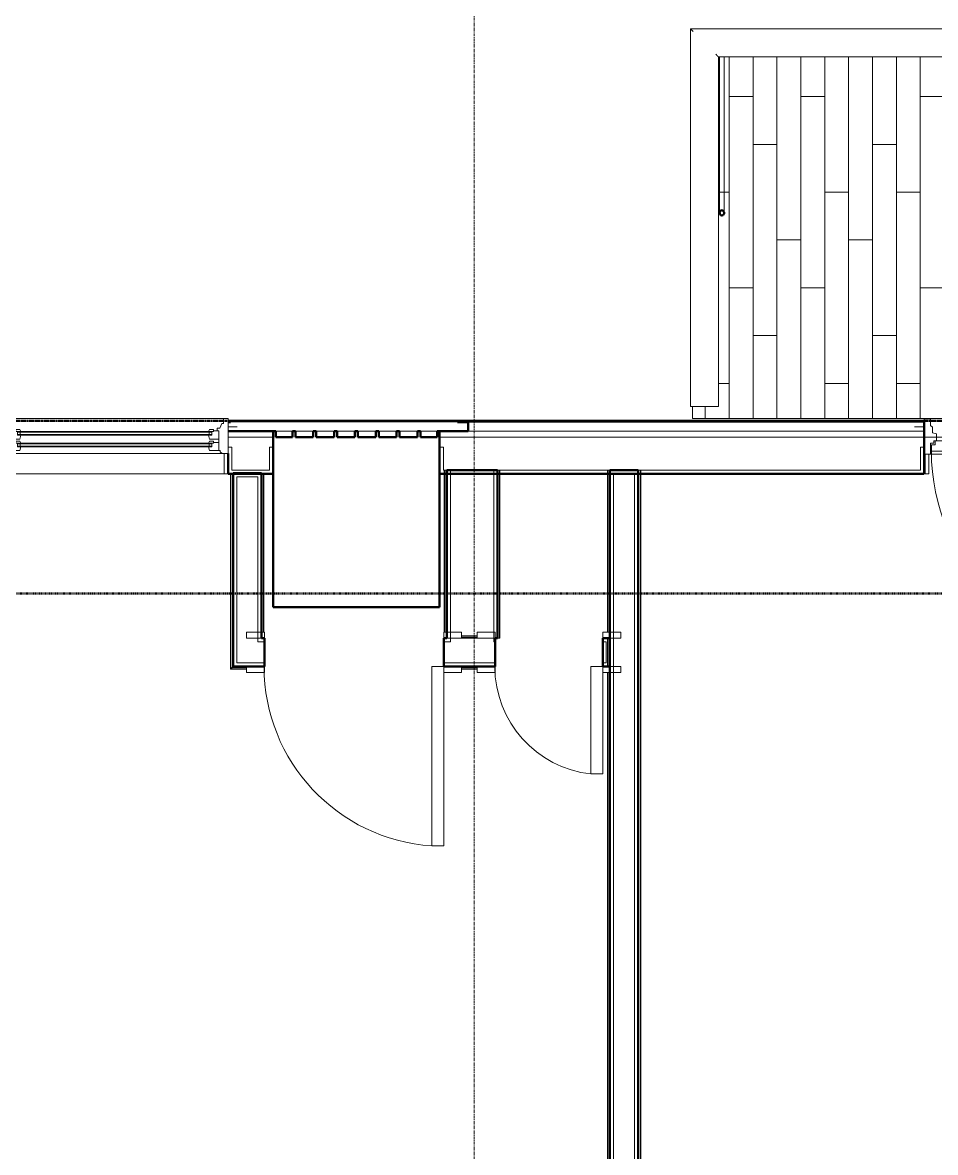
# Model space of a CAD drawing. Header units: inches. Extents: x -4218 to -1830, y 9767 to 12426.
# Drawn here: x -2902.9 to -2750.1, y 11996.1 to 12185.2 of the extents above; entities that cross this region are included whole.
import ezdxf

# ---------------------------------------------------------------- set-up
doc = ezdxf.new("R2010")
doc.units = ezdxf.units.IN
doc.header["$MEASUREMENT"] = 0
doc.linetypes.add('Dash 1_16_', pattern=[0.125, 0.0625, -0.0625])
doc.linetypes.add('Grid Line 1_2_', pattern=[0.875, 0.5, -0.125, 0.125, -0.125])
for name, color, linetype, lineweight in [('0-1', 7, 'Continuous', 5), ('0-2', 253, 'Continuous', 9), ('A-DOOR-1', 7, 'Continuous', 9), ('A-DOOR-2', 50, 'Continuous', 20), ('A-DOOR-4', 31, 'Continuous', 9), ('A-DOOR-5', 31, 'Continuous', 20), ('A-DOOR-FRAM', 31, 'Continuous', 20), ('A-DOOR-FRAM-1', 50, 'Continuous', 20), ('A-DOOR-FRAM-2', 31, 'Continuous', 9), ('A-DOOR-GLAZ', 31, 'Continuous', 9), ('A-FLOR-5', 192, 'Continuous', 9), ('A-FLOR-HRAL', 11, 'Continuous', 9), ('A-FLOR-PATT-1', 9, 'Continuous', 9), ('A-GENM', 5, 'Continuous', 9), ('A-GENM-7', 5, 'Continuous', 50), ('A-GLAZ-1', 151, 'Continuous', 9), ('A-GLAZ-2', 151, 'Continuous', 20), ('A-GLAZ-3', 151, 'Continuous', 50), ('A-WALL', 113, 'Continuous', 13), ('A-WALL-1', 250, 'Continuous', 50), ('A-WALL-2', 10, 'Continuous', 13), ('A-WALL-3', 254, 'Continuous', 9), ('A-WALL-4', 253, 'Continuous', 9), ('A-WALL-5', 252, 'Continuous', 9), ('A-WALL-6', 7, 'Continuous', 9), ('A-WALL-8', 113, 'Continuous', 9), ('A-WALL-9', 113, 'Continuous', 50), ('C-PROP-LINE-1', 91, 'Dash 1_16_', 50), ('I-WALL-1', 250, 'Continuous', 50), ('I-WALL-2', 254, 'Continuous', 9), ('I-WALL-3', 253, 'Continuous', 9), ('I-WALL-4', 252, 'Continuous', 9), ('I-WALL-5', 7, 'Continuous', 9), ('S-GRID-1', 1, 'Grid Line 1_2_', 9)]:
    doc.layers.add(name, color=color, linetype=linetype, lineweight=lineweight)

# ---------------------------------------------------------------- blocks, each defined once
blk = doc.blocks.new('Basic Wall _ INT - W4BØF - _5_8 GYP - 2X4 WOOD_BATT_ - 5_8 GYP_ - ___-2680990-BACKGROUND - 3RD FLOOR')
at = {"layer": 'A-WALL-3'}
for p, q in [((-2799.85, 12110.34), (-2799.87, 12110.34)), ((-2799.67, 12110.34), (-2799.73, 12110.34)), ((-2799.52, 12110.34), (-2799.67, 12110.34)), ((-2799.46, 12110.34), (-2799.52, 12110.34))]:
    blk.add_line(p, q, dxfattribs=at)
at = {"layer": 'A-WALL-4'}
for p, q in [((-2799.87, 12110.34), (-2799.83, 12110.34)), ((-2799.87, 12109.71), (-2799.87, 12110.34)), ((-2799.83, 12110.34), (-2799.75, 12110.34)), ((-2799.75, 12110.34), (-2799.46, 12110.34)), ((-2799.52, 12110.34), (-2799.52, 12109.71))]:
    blk.add_line(p, q, dxfattribs=at)
at = {"layer": 'A-WALL-5'}
for p, q in [((-2799.75, 12109.71), (-2799.75, 12110.34)), ((-2799.46, 12110.34), (-2799.46, 12109.71)), ((-2799.87, 11925.54), (-2799.87, 12109.71)), ((-2799.52, 12109.71), (-2799.52, 11925.54))]:
    blk.add_line(p, q, dxfattribs=at)
at = {"layer": 'A-WALL-6'}
for p, q in [((-2799.75, 11925.54), (-2799.75, 12109.71)), ((-2799.46, 12109.71), (-2799.46, 11925.54))]:
    blk.add_line(p, q, dxfattribs=at)
blk = doc.blocks.new('Basic Wall _ INT - W4BØF - _5_8 GYP - 2X4 WOOD_BATT_ - 5_8 GYP_ - ___-2680989-BACKGROUND - 3RD FLOOR')
at = {"layer": 'A-WALL-3'}
for p, q in [((-2804.97, 12110.34), (-2805.04, 12110.34)), ((-2804.83, 12110.34), (-2804.97, 12110.34)), ((-2804.76, 12110.34), (-2804.83, 12110.34)), ((-2804.62, 12110.34), (-2804.65, 12110.34))]:
    blk.add_line(p, q, dxfattribs=at)
at = {"layer": 'A-WALL-4'}
for p, q in [((-2805.04, 12110.34), (-2804.75, 12110.34)), ((-2804.97, 12110.34), (-2804.97, 12109.71)), ((-2804.75, 12110.34), (-2804.67, 12110.34)), ((-2804.67, 12110.34), (-2804.62, 12110.34)), ((-2804.62, 12109.71), (-2804.62, 12110.34)), ((-2804.97, 12082.19), (-2804.97, 12077.44)), ((-2804.62, 12077.44), (-2804.62, 12082.19))]:
    blk.add_line(p, q, dxfattribs=at)
at = {"layer": 'A-WALL-5'}
for p, q in [((-2805.04, 12110.34), (-2805.04, 12109.71)), ((-2804.75, 12110.34), (-2804.75, 12109.71)), ((-2804.97, 12109.71), (-2804.97, 12083.19)), ((-2804.62, 12083.19), (-2804.62, 12109.71)), ((-2805.04, 12082.19), (-2805.04, 12077.44)), ((-2804.75, 12082.19), (-2804.75, 12077.44)), ((-2804.97, 12076.44), (-2804.97, 11925.54)), ((-2804.62, 11925.54), (-2804.62, 12076.44))]:
    blk.add_line(p, q, dxfattribs=at)
at = {"layer": 'A-WALL-6'}
for p, q in [((-2805.04, 12109.71), (-2805.04, 12083.19)), ((-2804.75, 12109.71), (-2804.75, 12083.19)), ((-2805.04, 12076.44), (-2805.04, 11925.54)), ((-2804.75, 12076.44), (-2804.75, 11925.54))]:
    blk.add_line(p, q, dxfattribs=at)
blk = doc.blocks.new('Basic Wall _ INT - W4BØF - _5_8 GYP - 2X4 WOOD_BATT_ - 5_8 GYP_ - ___-2680535-BACKGROUND - 3RD FLOOR')
at = {"layer": 'A-WALL-4'}
for p, q in [((-2862.92, 12109.81), (-2862.95, 12109.81)), ((-2862.95, 12109.71), (-2862.95, 12109.81)), ((-2862.75, 12109.81), (-2862.81, 12109.81)), ((-2862.6, 12109.81), (-2862.74, 12109.81)), ((-2862.54, 12109.81), (-2862.6, 12109.81)), ((-2862.6, 12109.81), (-2862.6, 12109.71))]:
    blk.add_line(p, q, dxfattribs=at)
at = {"layer": 'A-WALL-5'}
for p, q in [((-2862.95, 12109.81), (-2862.91, 12109.81)), ((-2862.95, 12083.19), (-2862.95, 12109.71)), ((-2862.91, 12109.81), (-2862.88, 12109.81)), ((-2862.88, 12109.81), (-2862.86, 12109.81)), ((-2862.86, 12109.81), (-2862.82, 12109.81)), ((-2862.82, 12109.71), (-2862.82, 12109.81)), ((-2862.82, 12109.81), (-2862.75, 12109.81)), ((-2862.75, 12109.81), (-2862.54, 12109.81)), ((-2862.6, 12109.71), (-2862.6, 12083.19)), ((-2862.54, 12109.81), (-2862.54, 12109.71))]:
    blk.add_line(p, q, dxfattribs=at)
at = {"layer": 'A-WALL-6'}
for p, q in [((-2862.82, 12083.19), (-2862.82, 12109.71)), ((-2862.54, 12109.71), (-2862.54, 12083.19))]:
    blk.add_line(p, q, dxfattribs=at)
blk = doc.blocks.new('Basic Wall _ INT - W4BØF - _5_8 GYP - 2X4 WOOD_BATT_ - 5_8 GYP_ - ___-2680536-BACKGROUND - 3RD FLOOR')
at = {"layer": 'A-WALL-4'}
for p, q in [((-2868.05, 12109.81), (-2868.11, 12109.81)), ((-2867.9, 12109.81), (-2868.05, 12109.81)), ((-2868.05, 12109.81), (-2868.05, 12109.76)), ((-2867.84, 12109.81), (-2867.9, 12109.81)), ((-2867.7, 12109.81), (-2867.72, 12109.81)), ((-2867.7, 12109.71), (-2867.7, 12109.79)), ((-2868.11, 12077.03), (-2868.05, 12077.09)), ((-2868.05, 12077.09), (-2867.9, 12077.23)), ((-2867.9, 12077.24), (-2867.84, 12077.3)), ((-2867.72, 12077.42), (-2867.7, 12077.44))]:
    blk.add_line(p, q, dxfattribs=at)
at = {"layer": 'A-WALL-5'}
for p, q in [((-2868.11, 12109.81), (-2867.84, 12109.81)), ((-2868.11, 12109.81), (-2868.11, 12109.75)), ((-2868.05, 12109.71), (-2868.05, 12077.09)), ((-2867.84, 12109.81), (-2867.82, 12109.81)), ((-2867.82, 12109.81), (-2867.8, 12109.81)), ((-2867.82, 12109.81), (-2867.82, 12109.81)), ((-2867.82, 12109.78), (-2867.82, 12109.71)), ((-2867.8, 12109.81), (-2867.74, 12109.81)), ((-2867.74, 12109.81), (-2867.7, 12109.81)), ((-2867.7, 12077.44), (-2867.7, 12109.71))]:
    blk.add_line(p, q, dxfattribs=at)
at = {"layer": 'A-WALL-6'}
for p, q in [((-2868.11, 12109.71), (-2868.11, 12077.03)), ((-2867.82, 12109.71), (-2867.82, 12077.31))]:
    blk.add_line(p, q, dxfattribs=at)
at = {"layer": 'A-WALL-6', "flags": 128}
for points in [[(-2867.82, 12077.31), (-2867.84, 12077.29), (-2867.9, 12077.24), (-2867.99, 12077.15), (-2868.11, 12077.03)], [(-2867.74, 12077.4), (-2867.76, 12077.38), (-2867.78, 12077.36), (-2867.8, 12077.34), (-2867.81, 12077.33), (-2867.82, 12077.32), (-2867.82, 12077.31)]]:
    blk.add_lwpolyline(points, dxfattribs=at)
blk = doc.blocks.new('Basic Wall _ INT - W4BØF - _5_8 GYP - 2X4 WOOD_BATT_ - 5_8 GYP_ - ___-2680537-BACKGROUND - 3RD FLOOR')
at = {"layer": 'A-WALL-4'}
for p, q in [((-2829.44, 12082.54), (-2826.81, 12082.54)), ((-2826.81, 12082.19), (-2829.44, 12082.19))]:
    blk.add_line(p, q, dxfattribs=at)
at = {"layer": 'A-WALL-5'}
for p, q in [((-2829.44, 12082.6), (-2826.81, 12082.6)), ((-2826.81, 12082.31), (-2829.44, 12082.31))]:
    blk.add_line(p, q, dxfattribs=at)
blk = doc.blocks.new('Basic Wall _ INT - W4BØF - _5_8 GYP - 2X4 WOOD_BATT_ - 5_8 GYP_ - ___-2680538-BACKGROUND - 3RD FLOOR')
at = {"layer": 'A-WALL-4'}
for p, q in [((-2868.05, 12077.09), (-2868.11, 12077.03)), ((-2867.9, 12077.23), (-2868.05, 12077.09)), ((-2867.84, 12077.3), (-2867.9, 12077.24)), ((-2867.7, 12077.44), (-2867.72, 12077.42)), ((-2829.44, 12077.44), (-2832.44, 12077.44)), ((-2823.81, 12077.44), (-2826.81, 12077.44))]:
    blk.add_line(p, q, dxfattribs=at)
at = {"layer": 'A-WALL-5'}
for p, q in [((-2868.05, 12077.09), (-2865.44, 12077.09)), ((-2865.44, 12077.44), (-2867.7, 12077.44)), ((-2826.81, 12077.44), (-2829.44, 12077.44)), ((-2829.44, 12077.09), (-2826.81, 12077.09))]:
    blk.add_line(p, q, dxfattribs=at)
at = {"layer": 'A-WALL-6'}
for p, q in [((-2868.11, 12077.03), (-2865.44, 12077.03)), ((-2867.82, 12077.31), (-2865.44, 12077.31)), ((-2829.44, 12077.31), (-2826.81, 12077.31)), ((-2829.44, 12077.03), (-2826.81, 12077.03))]:
    blk.add_line(p, q, dxfattribs=at)
at = {"layer": 'A-WALL-6', "flags": 128}
for points in [[(-2868.11, 12077.03), (-2867.99, 12077.15), (-2867.9, 12077.24), (-2867.84, 12077.29), (-2867.82, 12077.31)], [(-2867.82, 12077.31), (-2867.82, 12077.32), (-2867.81, 12077.33), (-2867.8, 12077.34), (-2867.78, 12077.36), (-2867.76, 12077.38), (-2867.74, 12077.4)]]:
    blk.add_lwpolyline(points, dxfattribs=at)
blk = doc.blocks.new('SWING - SINGLE - FLUSH - 30_ x 80_ - MAGIC PAK DOOR - ACOUSTICAL SEAL-3199411-BACKGROUND - 3RD FLOOR')
at = {"layer": 'A-DOOR-1'}
blk.add_arc((15, -2.375), 30.067, 180, 266.18593, dxfattribs=at)
at = {"layer": 'A-DOOR-2'}
for p, q in [((13, -2.375), (13, -32.375)), ((15, -2.375), (13, -2.375)), ((15, -2.375), (15, -32.375)), ((15, -32.375), (13, -32.375))]:
    blk.add_line(p, q, dxfattribs=at)
at = {"layer": 'A-DOOR-FRAM-1'}
for p, q in [((-18, 2.375), (-18, 3.375)), ((-18, 3.375), (-15, 3.375)), ((-15, 2.375), (-18, 2.375)), ((-15, 3.375), (-15, 2.375)), ((15, 2.375), (15, 3.375)), ((15, 3.375), (18, 3.375)), ((18, 2.375), (15, 2.375)), ((18, 3.375), (18, 2.375)), ((-18, -2.375), (-15, -2.375)), ((-18, -3.375), (-18, -2.375)), ((-15, -3.375), (-18, -3.375)), ((-15, -2.375), (-15, -3.375)), ((15, -2.375), (18, -2.375)), ((15, -3.375), (15, -2.375)), ((18, -3.375), (15, -3.375)), ((18, -2.375), (18, -3.375))]:
    blk.add_line(p, q, dxfattribs=at)
blk = doc.blocks.new('SWING - SINGLE - FLUSH - 1-6 X 6-8 PASSAGE-3199409-BACKGROUND - 3RD FLOOR')
at = {"layer": 'A-DOOR-1'}
blk.add_arc((9, -2.38), 18.07, 180, 263.6442, dxfattribs=at)
at = {"layer": 'A-DOOR-2'}
for p, q in [((7, -2.38), (7, -20.33)), ((9, -2.38), (7, -2.38)), ((9, -2.38), (9, -20.33)), ((9, -20.33), (7, -20.33))]:
    blk.add_line(p, q, dxfattribs=at)
at = {"layer": 'A-DOOR-FRAM-1'}
for p, q in [((-12, 2.37), (-12, 3.37)), ((-12, 3.37), (-9, 3.37)), ((-9, 2.37), (-12, 2.37)), ((-9, 3.37), (-9, 2.37)), ((9, 2.37), (9, 3.37)), ((9, 3.37), (12, 3.37)), ((12, 2.37), (9, 2.37)), ((12, 3.37), (12, 2.37)), ((-12, -2.38), (-9, -2.38)), ((-12, -3.38), (-12, -2.38)), ((-9, -3.38), (-12, -3.38)), ((-9, -2.38), (-9, -3.38)), ((9, -2.38), (12, -2.38)), ((9, -3.38), (9, -2.38)), ((12, -3.38), (9, -3.38)), ((12, -2.38), (12, -3.38))]:
    blk.add_line(p, q, dxfattribs=at)
blk = doc.blocks.new('Basic Wall _ INT - W8BØF - _5_8 GYP - 2X8 WOOD_BATT_ - 5_8 GYP_ - ___-2703642-BACKGROUND - 3RD FLOOR')
at = {"layer": 'I-WALL-2'}
for p, q in [((-2832.29, 12110.34), (-2832.35, 12110.34)), ((-2832.14, 12110.34), (-2832.29, 12110.34)), ((-2832.08, 12110.34), (-2832.14, 12110.34)), ((-2831.94, 12110.34), (-2831.96, 12110.34))]:
    blk.add_line(p, q, dxfattribs=at)
at = {"layer": 'I-WALL-3'}
for p, q in [((-2832.35, 12110.34), (-2832.06, 12110.34)), ((-2832.29, 12109.71), (-2832.29, 12110.34)), ((-2832.06, 12110.34), (-2831.98, 12110.34)), ((-2831.98, 12110.34), (-2831.94, 12110.34)), ((-2831.94, 12110.34), (-2831.94, 12109.71))]:
    blk.add_line(p, q, dxfattribs=at)
at = {"layer": 'I-WALL-4'}
for p, q in [((-2832.35, 12109.71), (-2832.35, 12110.34)), ((-2832.06, 12110.34), (-2832.06, 12109.71)), ((-2832.29, 12083.19), (-2832.29, 12109.71)), ((-2831.94, 12109.71), (-2831.94, 12083.19))]:
    blk.add_line(p, q, dxfattribs=at)
at = {"layer": 'I-WALL-5'}
for p, q in [((-2832.35, 12083.19), (-2832.35, 12109.71)), ((-2832.06, 12109.71), (-2832.06, 12083.19))]:
    blk.add_line(p, q, dxfattribs=at)
blk = doc.blocks.new('Basic Wall _ INT - W8BØF - _5_8 GYP - 2X8 WOOD_BATT_ - 5_8 GYP_ - ___-2698454-BACKGROUND - 3RD FLOOR')
at = {"layer": 'I-WALL-2'}
for p, q in [((-2823.41, 12110.34), (-2823.44, 12110.34)), ((-2823.23, 12110.34), (-2823.3, 12110.34)), ((-2823.09, 12110.34), (-2823.23, 12110.34)), ((-2823.02, 12110.34), (-2823.09, 12110.34))]:
    blk.add_line(p, q, dxfattribs=at)
at = {"layer": 'I-WALL-3'}
for p, q in [((-2823.44, 12110.34), (-2823.39, 12110.34)), ((-2823.44, 12110.34), (-2823.44, 12109.71)), ((-2823.39, 12110.34), (-2823.31, 12110.34)), ((-2823.31, 12110.34), (-2823.02, 12110.34)), ((-2823.09, 12109.71), (-2823.09, 12110.34))]:
    blk.add_line(p, q, dxfattribs=at)
at = {"layer": 'I-WALL-4'}
for p, q in [((-2823.31, 12109.71), (-2823.31, 12110.34)), ((-2823.02, 12109.71), (-2823.02, 12110.34)), ((-2823.44, 12109.71), (-2823.44, 12082.19)), ((-2823.09, 12082.19), (-2823.09, 12109.71)), ((-2823.44, 12082.19), (-2823.41, 12082.19)), ((-2823.3, 12082.19), (-2823.23, 12082.19)), ((-2823.23, 12082.19), (-2823.09, 12082.19)), ((-2823.09, 12082.19), (-2823.02, 12082.19))]:
    blk.add_line(p, q, dxfattribs=at)
at = {"layer": 'I-WALL-5'}
for p, q in [((-2823.31, 12082.19), (-2823.31, 12109.71)), ((-2823.02, 12082.19), (-2823.02, 12109.71)), ((-2823.39, 12082.19), (-2823.44, 12082.19)), ((-2823.31, 12082.19), (-2823.39, 12082.19)), ((-2823.02, 12082.19), (-2823.31, 12082.19))]:
    blk.add_line(p, q, dxfattribs=at)
blk = doc.blocks.new('CTR - 1st Phase - Unit Layouts_rvt-1-BACKGROUND - 3RD FLOOR')
at = {"layer": 'A-WALL-1'}
for p, q in [((-2804.62, 12110.34), (-2804.62, 11922.54)), ((-2804, 12110.34), (-2804.62, 12110.34)), ((-2800.5, 12110.34), (-2804, 12110.34)), ((-2799.87, 12110.34), (-2800.5, 12110.34)), ((-2799.87, 11922.54), (-2799.87, 12110.34)), ((-2867.7, 12109.81), (-2867.7, 12077.44)), ((-2867.07, 12109.81), (-2867.7, 12109.81)), ((-2863.57, 12109.81), (-2867.07, 12109.81)), ((-2862.95, 12109.81), (-2863.57, 12109.81)), ((-2862.95, 12082.19), (-2862.95, 12109.81)), ((-2862.44, 12082.19), (-2862.95, 12082.19)), ((-2862.44, 12077.44), (-2862.44, 12082.19)), ((-2831.94, 12082.19), (-2832.44, 12082.19)), ((-2832.44, 12082.19), (-2832.44, 12077.44)), ((-2823.81, 12077.44), (-2823.81, 12082.19)), ((-2804.62, 12082.19), (-2805.81, 12082.19)), ((-2805.81, 12082.19), (-2805.81, 12077.44)), ((-2804.62, 12081.56), (-2804.62, 12082.19)), ((-2804.62, 12078.06), (-2804.62, 12081.56)), ((-2804.62, 12077.44), (-2804.62, 12078.06)), ((-2867.7, 12077.44), (-2867.07, 12077.44)), ((-2867.07, 12077.44), (-2862.95, 12077.44)), ((-2862.95, 12077.44), (-2862.44, 12077.44)), ((-2832.44, 12077.44), (-2823.81, 12077.44)), ((-2805.81, 12077.44), (-2804.62, 12077.44))]:
    blk.add_line(p, q, dxfattribs=at)
at = {"layer": 'A-WALL-2'}
for p, q in [((-2831.31, 12110.34), (-2831.31, 12082.19)), ((-2824.06, 12110.34), (-2824.06, 12082.19)), ((-2867.07, 12078.06), (-2867.07, 12109.19)), ((-2863.57, 12109.19), (-2867.07, 12109.19)), ((-2863.57, 12081.56), (-2863.57, 12109.19)), ((-2804, 11922.54), (-2804, 12109.71)), ((-2800.5, 12109.71), (-2804, 12109.71)), ((-2800.5, 11922.54), (-2800.5, 12109.71)), ((-2862.95, 12081.56), (-2863.57, 12081.56)), ((-2862.44, 12081.56), (-2862.95, 12081.56)), ((-2831.31, 12081.56), (-2832.44, 12081.56)), ((-2831.31, 12082.19), (-2831.31, 12081.56)), ((-2824.06, 12082.19), (-2824.06, 12081.56)), ((-2823.81, 12081.56), (-2824.06, 12081.56)), ((-2805.25, 12081.56), (-2805.81, 12081.56)), ((-2805.25, 12078.06), (-2805.25, 12081.56)), ((-2863.57, 12078.06), (-2867.07, 12078.06)), ((-2862.95, 12078.06), (-2863.57, 12078.06)), ((-2862.44, 12078.06), (-2862.95, 12078.06)), ((-2823.81, 12078.06), (-2832.44, 12078.06)), ((-2805.25, 12078.06), (-2805.81, 12078.06))]:
    blk.add_line(p, q, dxfattribs=at)
at = {"layer": 'A-WALL-3'}
for p, q in [((-2804.62, 12110.34), (-2804.62, 12109.71)), ((-2804.62, 12110.34), (-2799.87, 12110.34)), ((-2799.87, 12109.71), (-2799.87, 12110.34)), ((-2867.7, 12109.79), (-2867.7, 12109.71)), ((-2862.95, 12109.71), (-2862.95, 12109.81)), ((-2804.62, 12082.19), (-2804.62, 12077.44)), ((-2804.62, 12082.19), (-2804.62, 12077.44)), ((-2832.44, 12077.44), (-2829.44, 12077.44)), ((-2826.81, 12077.44), (-2823.81, 12077.44))]:
    blk.add_line(p, q, dxfattribs=at)
at = {"layer": 'A-WALL-4'}
for p, q in [((-2867.7, 12109.81), (-2862.95, 12109.81)), ((-2867.7, 12109.71), (-2867.7, 12077.44)), ((-2862.95, 12083.19), (-2862.95, 12109.71)), ((-2804.62, 12109.71), (-2804.62, 12083.19)), ((-2799.87, 11925.54), (-2799.87, 12109.71)), ((-2865.44, 12077.44), (-2867.7, 12077.44)), ((-2829.44, 12077.44), (-2826.81, 12077.44)), ((-2804.62, 12076.44), (-2804.62, 11925.54))]:
    blk.add_line(p, q, dxfattribs=at)
at = {"layer": 'A-WALL-5'}
for p, q in [((-2862.44, 12082.19), (-2862.44, 12077.44)), ((-2832.44, 12077.44), (-2832.44, 12082.19)), ((-2823.81, 12082.19), (-2823.81, 12077.44)), ((-2805.81, 12077.44), (-2805.81, 12082.19))]:
    blk.add_line(p, q, dxfattribs=at)
at = {"layer": 'I-WALL-1'}
for p, q in [((-2823.44, 12110.34), (-2831.94, 12110.34)), ((-2831.94, 12110.34), (-2831.94, 12082.19)), ((-2823.44, 12082.19), (-2823.44, 12110.34)), ((-2823.81, 12082.19), (-2823.44, 12082.19))]:
    blk.add_line(p, q, dxfattribs=at)
at = {"layer": 'I-WALL-2'}
for p, q in [((-2831.94, 12110.34), (-2823.44, 12110.34)), ((-2831.94, 12110.34), (-2831.94, 12109.71)), ((-2823.44, 12109.71), (-2823.44, 12110.34))]:
    blk.add_line(p, q, dxfattribs=at)
at = {"layer": 'I-WALL-3'}
for p, q in [((-2831.94, 12109.71), (-2831.94, 12083.19)), ((-2823.44, 12082.19), (-2823.44, 12109.71))]:
    blk.add_line(p, q, dxfattribs=at)
at = {"layer": 'I-WALL-4'}
blk.add_line((-2823.44, 12082.19), (-2823.81, 12082.19), dxfattribs=at)
at = {"layer": '0-2'}
for name, p in [('Basic Wall _ INT - W8BØF - _5_8 GYP - 2X8 WOOD_BATT_ - 5_8 GYP_ - ___-2703642-BACKGROUND - 3RD FLOOR', (0, 0)), ('Basic Wall _ INT - W8BØF - _5_8 GYP - 2X8 WOOD_BATT_ - 5_8 GYP_ - ___-2698454-BACKGROUND - 3RD FLOOR', (0, 0)), ('Basic Wall _ INT - W4BØF - _5_8 GYP - 2X4 WOOD_BATT_ - 5_8 GYP_ - ___-2680989-BACKGROUND - 3RD FLOOR', (0, 0)), ('Basic Wall _ INT - W4BØF - _5_8 GYP - 2X4 WOOD_BATT_ - 5_8 GYP_ - ___-2680990-BACKGROUND - 3RD FLOOR', (0, 0)), ('Basic Wall _ INT - W4BØF - _5_8 GYP - 2X4 WOOD_BATT_ - 5_8 GYP_ - ___-2680536-BACKGROUND - 3RD FLOOR', (0, 0)), ('Basic Wall _ INT - W4BØF - _5_8 GYP - 2X4 WOOD_BATT_ - 5_8 GYP_ - ___-2680535-BACKGROUND - 3RD FLOOR', (0, 0)), ('SWING - SINGLE - FLUSH - 30_ x 80_ - MAGIC PAK DOOR - ACOUSTICAL SEAL-3199411-BACKGROUND - 3RD FLOOR', (-2847.44, 12079.81)), ('Basic Wall _ INT - W4BØF - _5_8 GYP - 2X4 WOOD_BATT_ - 5_8 GYP_ - ___-2680537-BACKGROUND - 3RD FLOOR', (0, 0)), ('SWING - SINGLE - FLUSH - 1-6 X 6-8 PASSAGE-3199409-BACKGROUND - 3RD FLOOR', (-2814.81, 12079.81)), ('Basic Wall _ INT - W4BØF - _5_8 GYP - 2X4 WOOD_BATT_ - 5_8 GYP_ - ___-2680538-BACKGROUND - 3RD FLOOR', (0, 0))]:
    blk.add_blockref(name, p, dxfattribs=at)
blk = doc.blocks.new('Door-Inswing-Andersen-400_Series-Single - 3_ 0-1_8_ x 6_ 7-1_2_ - 3rd floor-2895869-BACKGROUND - 3RD FLOOR')
at = {"layer": 'A-DOOR-4'}
blk.add_line((16.87, -0.66), (16.87, -34.41), dxfattribs=at)
blk.add_arc((16.87, -0.66), 33.75, 180, 270, dxfattribs=at)
at = {"layer": 'A-DOOR-5'}
for p, q in [((-16.26, 0.42), (-16.87, 0.41)), ((-16.87, 0.41), (-16.87, -0.66)), ((-16.26, 1.06), (-16.26, 0.42)), ((-16.26, 1.06), (-12.44, 1.06)), ((-13.19, 0.66), (-12.44, 0.66)), ((-13.19, -0.66), (-13.19, 0.66)), ((-12.44, 0.75), (-12.47, 1.06)), ((12.44, 1.06), (-12.44, 1.06)), ((-12.44, 0.66), (-12.44, 0.75)), ((16.26, 1.06), (12.44, 1.06)), ((12.44, 0.75), (12.47, 1.06)), ((12.44, 0.66), (12.44, 0.75)), ((13.19, 0.66), (12.44, 0.66)), ((13.19, -0.66), (13.19, 0.66)), ((16.26, 1.06), (16.26, 0.42)), ((16.26, 0.42), (16.87, 0.41)), ((16.87, 0.41), (16.87, -0.66)), ((-16.87, -0.66), (-12.44, -0.66)), ((-12.44, -0.09), (-13.19, -0.09)), ((-13.19, -0.59), (-12.67, -0.59)), ((-13.19, -0.66), (-13.19, -0.59)), ((-12.67, -0.59), (-12.47, -0.34)), ((-12.47, -0.34), (-12.44, -0.16)), ((-12.44, -0.16), (-12.44, -0.09)), ((12.44, -0.66), (-12.44, -0.66)), ((12.44, -0.09), (13.19, -0.09)), ((12.44, -0.16), (12.44, -0.09)), ((12.47, -0.34), (12.44, -0.16)), ((16.87, -0.66), (12.44, -0.66)), ((12.67, -0.59), (12.47, -0.34)), ((13.19, -0.59), (12.67, -0.59)), ((13.19, -0.66), (13.19, -0.59))]:
    blk.add_line(p, q, dxfattribs=at)
at = {"layer": 'A-DOOR-FRAM'}
for p, q in [((-18.06, 4.8), (-18.06, 4.44)), ((-18.06, 4.75), (-18.06, -1.13)), ((-18.06, 4.75), (-17.03, 4.75)), ((-18.06, 4.44), (-18.06, -1.13)), ((-17.03, 3.63), (-17.03, 4.75)), ((17.03, 3.63), (17.03, 4.75)), ((18.06, 4.75), (17.03, 4.75)), ((18.06, 4.44), (18.06, 4.8)), ((18.06, 4.75), (18.06, -1.13)), ((18.06, -1.13), (18.06, 4.44)), ((-19.69, 3.44), (-18.06, 3.44)), ((-16.69, 3.39), (-17.03, 3.63)), ((-16.69, 2.39), (-16.69, 3.39)), ((-16, 2.23), (-16.69, 2.39)), ((-16, 1.09), (-16, 2.23)), ((16, 2.23), (16.69, 2.39)), ((16, 1.09), (16, 2.23)), ((16.69, 3.39), (17.03, 3.63)), ((16.69, 2.39), (16.69, 3.39)), ((19.69, 3.44), (18.06, 3.44)), ((-17.03, 0.66), (-16.45, 0.66)), ((-17.03, -1.13), (-17.03, 0.66)), ((-16.45, 0.66), (-16.45, 1.09)), ((-16.45, 1.09), (-16, 1.09)), ((16.45, 1.09), (16, 1.09)), ((16.45, 0.66), (16.45, 1.09)), ((17.03, 0.66), (16.45, 0.66)), ((17.03, -1.13), (17.03, 0.66)), ((-18.06, -1.13), (-17.94, -1.13)), ((-17.69, -1.13), (-18.06, -1.13)), ((-18.06, -1.13), (-17.03, -1.13)), ((-17.31, -1.13), (17.31, -1.13)), ((18.06, -1.13), (17.03, -1.13)), ((17.94, -1.13), (18.06, -1.13))]:
    blk.add_line(p, q, dxfattribs=at)
at = {"layer": 'A-DOOR-FRAM-2'}
for p, q in [((-17.31, -1.13), (-17.94, -1.13)), ((-17.94, -1.13), (-17.94, -4.44)), ((-17.31, -4.44), (-17.31, -1.13)), ((17.94, -1.13), (17.31, -1.13)), ((17.31, -1.13), (17.31, -4.44)), ((17.94, -4.44), (17.94, -1.13)), ((-17.94, -4.44), (-17.31, -4.44)), ((17.31, -4.44), (17.94, -4.44))]:
    blk.add_line(p, q, dxfattribs=at)
at = {"layer": 'A-DOOR-GLAZ'}
for p, q in [((-12.44, 0.5), (-13.19, 0.5)), ((-13.19, 0.06), (-12.44, 0.06)), ((-12.98, 0.5), (-12.98, 0.06)), ((12.44, 0.66), (-12.44, 0.66)), ((12.44, 0.5), (-12.44, 0.5)), ((12.44, 0.06), (-12.44, 0.06)), ((12.44, 0.5), (13.19, 0.5)), ((13.19, 0.06), (12.44, 0.06)), ((12.98, 0.5), (12.98, 0.06)), ((12.44, -0.09), (-12.44, -0.09))]:
    blk.add_line(p, q, dxfattribs=at)
blk = doc.blocks.new('Window-Double_Hung-Andersen-400_Series-Tilt_Wash - DOUBLE HUNG - COTTAGE - 3RD FLOOR-2888224-BACKGROUND - 3RD FLOOR')
at = {"layer": 'A-GLAZ-1'}
for p, q in [((-16.29, 2.5), (-15.7, 2.5)), ((-16.29, 2.12), (-15.7, 2.12)), ((-15.82, 2.5), (-15.82, 2.12)), ((-15.7, 2.62), (15.7, 2.62)), ((-15.7, 2.5), (15.7, 2.5)), ((-15.7, 2.12), (15.7, 2.12)), ((-15.7, 2), (15.7, 2)), ((16.29, 2.5), (15.7, 2.5)), ((16.29, 2.12), (15.7, 2.12)), ((15.82, 2.5), (15.82, 2.12)), ((-16.29, 0.56), (-15.7, 0.56)), ((-16.29, 0.19), (-15.7, 0.19)), ((-15.82, 0.56), (-15.82, 0.19)), ((-15.7, 0.69), (15.7, 0.69)), ((-15.7, 0.56), (15.7, 0.56)), ((-15.7, 0.19), (15.7, 0.19)), ((-15.7, 0.06), (15.7, 0.06)), ((16.29, 0.56), (15.7, 0.56)), ((16.29, 0.19), (15.7, 0.19)), ((15.82, 0.56), (15.82, 0.19)), ((18.95, -1.06), (-18.95, -1.06)), ((-18.95, -1.06), (-18.95, -4.44)), ((-18.32, -1.06), (-18.32, -4.44)), ((18.32, -1.06), (18.32, -4.44)), ((18.95, -4.44), (18.95, -1.06)), ((-19.01, -3.94), (-19.01, -2.44)), ((-19.01, -2.44), (-18.95, -2.44)), ((18.95, -2.44), (19.01, -2.44)), ((19.01, -2.44), (19.01, -3.94)), ((-18.95, -3.94), (-19.01, -3.94)), ((-18.95, -4.44), (18.95, -4.44)), ((19.01, -3.94), (18.95, -3.94))]:
    blk.add_line(p, q, dxfattribs=at)
at = {"layer": 'A-GLAZ-2'}
for p, q in [((19.01, 4.81), (-19.01, 4.81)), ((-19.01, 4.81), (-19.01, -1.06)), ((-18.2, 4.81), (-18.2, 4)), ((-18.2, 4), (-17.92, 4)), ((-17.92, 4), (-17.61, 3.19)), ((17.92, 4), (17.61, 3.19)), ((18.2, 4), (17.92, 4)), ((18.2, 4.81), (18.2, 4)), ((19.01, -1.06), (19.01, 4.81)), ((-19.01, 3.44), (-20.51, 3.44)), ((-17.61, 3.19), (-17.14, 3.19)), ((-17.42, 2.75), (-16.57, 2.75)), ((-17.42, 2.75), (-17.42, -0.56)), ((-17.14, 3.19), (-17.14, 2.75)), ((-15.86, 2.97), (-16.57, 2.97)), ((-16.57, 2.62), (-16.57, 2.97)), ((-15.7, 2.62), (-16.57, 2.62)), ((-16.29, 2.62), (-16.29, 2)), ((-15.7, 2), (-16.29, 2)), ((-15.86, 2.97), (-15.7, 2.62)), ((-15.86, 1.37), (-15.7, 2)), ((15.86, 2.97), (15.7, 2.62)), ((15.7, 2.62), (16.57, 2.62)), ((15.7, 2), (16.29, 2)), ((15.86, 1.37), (15.7, 2)), ((15.86, 2.97), (16.57, 2.97)), ((16.29, 2.62), (16.29, 2)), ((16.57, 2.62), (16.57, 2.97)), ((17.42, 2.75), (16.57, 2.75)), ((17.14, 3.19), (17.14, 2.75)), ((17.61, 3.19), (17.14, 3.19)), ((17.42, 2.75), (17.42, -0.56)), ((19.01, 3.44), (20.51, 3.44)), ((-17.42, 1.37), (-15.86, 1.37)), ((-17.42, 0.81), (-16.57, 0.81)), ((-15.86, 1.03), (-16.57, 1.03)), ((-16.57, 0.69), (-16.57, 1.03)), ((-15.7, 0.69), (-16.57, 0.69)), ((-16.29, 0.69), (-16.29, 0.06)), ((-15.7, 0.06), (-16.29, 0.06)), ((-15.86, 1.03), (-15.7, 0.69)), ((-15.86, -0.56), (-15.7, 0.06)), ((15.86, 1.03), (15.7, 0.69)), ((15.7, 0.69), (16.57, 0.69)), ((15.7, 0.06), (16.29, 0.06)), ((15.86, -0.56), (15.7, 0.06)), ((17.42, 1.37), (15.86, 1.37)), ((15.86, 1.03), (16.57, 1.03)), ((16.29, 0.69), (16.29, 0.06)), ((16.57, 0.69), (16.57, 1.03)), ((17.42, 0.81), (16.57, 0.81)), ((-19.01, -1.06), (19.01, -1.06)), ((-17.67, -0.78), (-18, -1.06)), ((-17.67, -0.78), (-17.67, -0.56)), ((-17.67, -0.56), (-15.86, -0.56)), ((17.67, -0.56), (15.86, -0.56)), ((17.67, -0.78), (17.67, -0.56)), ((17.67, -0.78), (18, -1.06))]:
    blk.add_line(p, q, dxfattribs=at)
blk = doc.blocks.new('Perforated Panel at Magic-Pak - hvac panel - 3rd floor-2505074-BACKGROUND - 3RD FLOOR')
at = {"layer": 'A-GLAZ-3'}
for p, q in [((-19.01, -4.38), (19.01, -4.38)), ((-19.01, -4.44), (-19.01, -4.38)), ((19.01, -4.44), (-19.01, -4.44)), ((19.01, -4.38), (19.01, -4.44))]:
    blk.add_line(p, q, dxfattribs=at)
blk = doc.blocks.new('Railing - Baluster_01-2700443-BACKGROUND - 3RD FLOOR')
at = {"layer": 'A-FLOR-HRAL'}
for p, q in [((-0.59, 1.18), (0.59, 1.18)), ((-0.59, 0.59), (-0.59, 1.18)), ((0.59, 1.18), (0.59, 0.59))]:
    blk.add_line(p, q, dxfattribs=at)
blk = doc.blocks.new('Railing - Railing-2700286-BACKGROUND - 3RD FLOOR')
at = {"layer": 'A-FLOR-HRAL'}
for p, q in [((-2677.1, 12184.2), (-2791.15, 12184.2)), ((-2791.15, 12184.2), (-2791.15, 12120.95)), ((-2677.1, 12120.95), (-2677.1, 12184.2)), ((-2786.42, 12179.48), (-2681.82, 12179.48)), ((-2786.42, 12120.95), (-2786.42, 12179.48)), ((-2681.82, 12179.48), (-2681.82, 12120.95)), ((-2790.68, 12120.95), (-2791.15, 12120.95)), ((-2786.9, 12120.95), (-2790.68, 12120.95)), ((-2786.42, 12120.95), (-2786.9, 12120.95)), ((-2681.35, 12120.95), (-2681.82, 12120.95)), ((-2677.57, 12120.95), (-2681.35, 12120.95)), ((-2677.1, 12120.95), (-2677.57, 12120.95))]:
    blk.add_line(p, q, dxfattribs=at)
for points, knots in [([(-2791.15, 12184.2), (-2791.15, 12184.2), (-2791.14, 12184.19), (-2791.11, 12184.17), (-2791.09, 12184.14), (-2791.06, 12184.11), (-2791.03, 12184.08), (-2791, 12184.06), (-2790.96, 12184.02), (-2790.92, 12183.97), (-2790.89, 12183.94), (-2790.85, 12183.9), (-2790.78, 12183.83), (-2790.72, 12183.77), (-2790.68, 12183.73)], [0, 0, 0, 0, 0.166667, 0.25, 0.333333, 0.416667, 0.458333, 0.5, 0.583333, 0.666667, 0.708333, 0.75, 0.833333, 1, 1, 1, 1]), ([(-2677.1, 12184.2), (-2677.1, 12184.2), (-2677.11, 12184.19), (-2677.13, 12184.17), (-2677.16, 12184.14), (-2677.19, 12184.11), (-2677.22, 12184.08), (-2677.24, 12184.06), (-2677.28, 12184.02), (-2677.33, 12183.97), (-2677.36, 12183.94), (-2677.4, 12183.9), (-2677.47, 12183.83), (-2677.53, 12183.77), (-2677.57, 12183.73)], [0, 0, 0, 0, 0.166667, 0.25, 0.333333, 0.416667, 0.458333, 0.5, 0.583333, 0.666667, 0.708333, 0.75, 0.833333, 1, 1, 1, 1]), ([(-2786.9, 12179.95), (-2786.85, 12179.91), (-2786.79, 12179.85), (-2786.72, 12179.77), (-2786.67, 12179.72), (-2786.63, 12179.69), (-2786.6, 12179.65), (-2786.57, 12179.62), (-2786.54, 12179.59), (-2786.52, 12179.57), (-2786.49, 12179.54), (-2786.46, 12179.51), (-2786.43, 12179.49), (-2786.42, 12179.48), (-2786.42, 12179.48)], [0, 0, 0, 0, 0.166667, 0.25, 0.333333, 0.375, 0.416667, 0.5, 0.541667, 0.583333, 0.666667, 0.75, 0.833333, 1, 1, 1, 1]), ([(-2681.35, 12179.95), (-2681.39, 12179.91), (-2681.45, 12179.85), (-2681.53, 12179.77), (-2681.58, 12179.72), (-2681.61, 12179.69), (-2681.65, 12179.65), (-2681.68, 12179.62), (-2681.71, 12179.59), (-2681.73, 12179.57), (-2681.76, 12179.54), (-2681.79, 12179.51), (-2681.82, 12179.49), (-2681.82, 12179.48), (-2681.82, 12179.48)], [0, 0, 0, 0, 0.166667, 0.25, 0.333333, 0.375, 0.416667, 0.5, 0.541667, 0.583333, 0.666667, 0.75, 0.833333, 1, 1, 1, 1])]:
    blk.add_open_spline(points, degree=3, knots=knots, dxfattribs=at)
at = {"rotation": 180}
blk.add_blockref('Railing - Baluster_01-2700443-BACKGROUND - 3RD FLOOR', (-2679.46, 12121.54), dxfattribs=at)
blk = doc.blocks.new('Walls 80 - Walls 1-2571285-BACKGROUND - 3RD FLOOR')
at = {"layer": 'A-WALL-8'}
for p, q in [((-2786.25, 12179.48), (-2786.25, 12153.38)), ((-2785.5, 12153.38), (-2785.5, 12179.48))]:
    blk.add_line(p, q, dxfattribs=at)
at = {"layer": 'A-WALL-9', "flags": 128}
for points in [[(-2785.5, 12153.38), (-2785.51, 12153.48), (-2785.54, 12153.58), (-2785.6, 12153.67), (-2785.66, 12153.73), (-2785.74, 12153.78), (-2785.83, 12153.81), (-2785.92, 12153.81), (-2786.01, 12153.78), (-2786.09, 12153.73), (-2786.16, 12153.67), (-2786.21, 12153.58), (-2786.24, 12153.48), (-2786.25, 12153.38)], [(-2786.25, 12153.38), (-2786.24, 12153.28), (-2786.21, 12153.18), (-2786.16, 12153.09), (-2786.09, 12153.02), (-2786.01, 12152.97), (-2785.92, 12152.95), (-2785.83, 12152.95), (-2785.74, 12152.97), (-2785.66, 12153.02), (-2785.6, 12153.09), (-2785.54, 12153.18), (-2785.51, 12153.28), (-2785.5, 12153.38)]]:
    blk.add_lwpolyline(points, dxfattribs=at)
blk = doc.blocks.new('V-Series_EWC4_SPVU_RFA_2015 - 2ND AND 3RD FLOOR-2226480-BACKGROUND - 3RD FLOOR')
at = {"layer": 'A-GENM'}
for p, q in [((-3858.97, 11733.36), (-3858.97, 11736.15)), ((-3858.97, 11729.87), (-3858.97, 11732.86)), ((-3858.97, 11726.39), (-3858.97, 11729.37)), ((-3858.97, 11722.9), (-3858.97, 11725.89)), ((-3858.97, 11719.42), (-3858.97, 11722.4)), ((-3858.97, 11715.93), (-3858.97, 11718.92)), ((-3858.97, 11712.45), (-3858.97, 11715.43)), ((-3858.97, 11709.15), (-3858.97, 11711.95))]:
    blk.add_line(p, q, dxfattribs=at)
at = {"layer": 'A-GENM-7'}
for p, q in [((-3829.54, 11736.59), (-3858.97, 11736.59)), ((-3858.97, 11736.59), (-3858.97, 11736.15)), ((-3858.97, 11736.15), (-3857.97, 11736.15)), ((-3857.97, 11736.15), (-3857.97, 11733.36)), ((-3829.54, 11708.71), (-3829.54, 11736.59)), ((-3857.97, 11733.36), (-3858.97, 11733.36)), ((-3858.97, 11733.36), (-3858.97, 11732.86)), ((-3858.97, 11732.86), (-3857.97, 11732.86)), ((-3857.97, 11732.86), (-3857.97, 11729.87)), ((-3857.97, 11729.87), (-3858.97, 11729.87)), ((-3858.97, 11729.87), (-3858.97, 11729.37)), ((-3858.97, 11729.37), (-3857.97, 11729.37)), ((-3857.97, 11729.37), (-3857.97, 11726.39)), ((-3857.97, 11726.39), (-3858.97, 11726.39)), ((-3858.97, 11726.39), (-3858.97, 11725.89)), ((-3858.97, 11725.89), (-3857.97, 11725.89)), ((-3857.97, 11725.89), (-3857.97, 11722.9)), ((-3857.97, 11722.9), (-3858.97, 11722.9)), ((-3858.97, 11722.9), (-3858.97, 11722.4)), ((-3858.97, 11722.4), (-3857.97, 11722.4)), ((-3857.97, 11722.4), (-3857.97, 11719.42)), ((-3857.97, 11719.42), (-3858.97, 11719.42)), ((-3858.97, 11719.42), (-3858.97, 11718.92)), ((-3858.97, 11718.92), (-3857.97, 11718.92)), ((-3857.97, 11718.92), (-3857.97, 11715.93)), ((-3857.97, 11715.93), (-3858.97, 11715.93)), ((-3858.97, 11715.93), (-3858.97, 11715.43)), ((-3858.97, 11715.43), (-3857.97, 11715.43)), ((-3857.97, 11715.43), (-3857.97, 11712.45)), ((-3857.97, 11712.45), (-3858.97, 11712.45)), ((-3858.97, 11712.45), (-3858.97, 11711.95)), ((-3858.97, 11711.95), (-3857.97, 11711.95)), ((-3857.97, 11711.95), (-3857.97, 11709.15)), ((-3857.97, 11709.15), (-3858.97, 11709.15)), ((-3858.97, 11709.15), (-3858.97, 11708.71)), ((-3858.97, 11708.71), (-3829.54, 11708.71))]:
    blk.add_line(p, q, dxfattribs=at)
blk = doc.blocks.new('Family - ___-2835860-BACKGROUND - 3RD FLOOR')
at = {"layer": 'C-PROP-LINE-1'}
blk.add_line((-2636.92, 12118.59), (-3860.72, 12118.59), dxfattribs=at)
blk = doc.blocks.new('Family - ___-2835903-BACKGROUND - 3RD FLOOR')
at = {"layer": 'C-PROP-LINE-1'}
blk.add_line((-2096.45, 12089.69), (-3831.82, 12089.69), dxfattribs=at)
blk = doc.blocks.new('Family - ___-2835932-BACKGROUND - 3RD FLOOR')
at = {"layer": 'C-PROP-LINE-1'}
blk.add_line((-2067.55, 12118.59), (-3860.72, 12118.59), dxfattribs=at)

msp = doc.modelspace()

# ---------------------------------------------------------------- hatches: boundary and pattern name
at = {"layer": 'A-FLOR-PATT-1'}
h = msp.add_hatch(dxfattribs=at)
h.set_pattern_fill('FP_1', color=256, style=0, pattern_type=2)
h.set_pattern_definition([(270, (-3452.659, 11076.839), (4, 2e-16), []), (0, (-3452.659, 11076.839), (8, 8), [4, -28]), (0, (-3448.659, 11060.839), (8, 8), [4, -28])])
h.paths.add_polyline_path([(-2786.78, 12118.95), (-2677.46, 12118.96), (-2677.46, 12120.95), (-2678.87, 12120.95), (-2678.87, 12120.36), (-2680.05, 12120.36), (-2680.05, 12120.95), (-2681.82, 12120.95), (-2681.86, 12179.48), (-2786.42, 12179.48), (-2786.44, 12120.95), (-2790.79, 12120.95), (-2790.79, 12118.95), (-2786.9, 12118.95)], flags=0)

# ---------------------------------------------------------------- linework, layer by layer
at = {"layer": 'A-FLOR-5'}
for p, q in [((-2790.79, 12120.95), (-2790.79, 12118.95)), ((-2790.79, 12118.95), (-2714.54, 12118.95)), ((-2715.86, 12115.84), (-2751.99, 12115.84))]:
    msp.add_line(p, q, dxfattribs=at)
at = {"layer": 'A-WALL'}
for p, q in [((-2751.99, 12118.34), (-2828.36, 12118.34)), ((-2861, 12115.84), (-2868.51, 12115.84)), ((-2751.99, 12115.84), (-2833.12, 12115.84)), ((-2751.99, 12116.84), (-2828.36, 12116.84)), ((-2867.89, 12114.15), (-2868.51, 12114.15)), ((-2867.89, 12114.15), (-2867.89, 12110.34)), ((-2861.62, 12110.34), (-2861.62, 12114.15)), ((-2861, 12114.15), (-2861.62, 12114.15)), ((-2832.5, 12114.15), (-2833.12, 12114.15)), ((-2832.5, 12114.15), (-2832.5, 12110.34)), ((-2752.61, 12110.34), (-2752.61, 12114.15)), ((-2751.99, 12114.15), (-2752.61, 12114.15)), ((-2867.89, 12110.34), (-2861.62, 12110.34)), ((-2832.5, 12110.34), (-2752.61, 12110.34))]:
    msp.add_line(p, q, dxfattribs=at)
at = {"layer": 'A-WALL-8'}
msp.add_line((-2868.51, 12109.71), (-2868.57, 12109.71), dxfattribs=at)
at = {"layer": 'A-WALL-9'}
for p, q in [((-2868.14, 12118.59), (-2868.51, 12118.59)), ((-2868.51, 12118.34), (-2868.14, 12118.34)), ((-2868.14, 12118.34), (-2868.14, 12118.59)), ((-2751.99, 12118.59), (-2830.11, 12118.59)), ((-2830.11, 12118.59), (-2830.11, 12118.34)), ((-2830.11, 12118.34), (-2828.36, 12118.34)), ((-2828.36, 12118.34), (-2828.36, 12116.84)), ((-2751.99, 12109.71), (-2751.99, 12118.59)), ((-2861, 12116.84), (-2868.51, 12116.84)), ((-2861, 12109.71), (-2861, 12116.84)), ((-2828.36, 12116.84), (-2833.12, 12116.84)), ((-2833.12, 12116.84), (-2833.12, 12109.71)), ((-2868.51, 12113.09), (-2868.51, 12109.71)), ((-2868.51, 12109.71), (-2861, 12109.71)), ((-2833.12, 12109.71), (-2751.99, 12109.71))]:
    msp.add_line(p, q, dxfattribs=at)
at = {"layer": 'S-GRID-1'}
msp.add_line((-2827.32, 9836.18), (-2827.32, 12376.81), dxfattribs=at)

# ---------------------------------------------------------------- block references
at = {"layer": '0-1'}
msp.add_blockref('CTR - 1st Phase - Unit Layouts_rvt-1-BACKGROUND - 3RD FLOOR', (0, 0), dxfattribs=at)
at = {"layer": 'A-DOOR-4'}
msp.add_blockref('Door-Inswing-Andersen-400_Series-Single - 3_ 0-1_8_ x 6_ 7-1_2_ - 3rd floor-2895869-BACKGROUND - 3RD FLOOR', (-2733.92, 12114.15), dxfattribs=at)
at = {"layer": 'A-FLOR-HRAL'}
msp.add_blockref('Railing - Railing-2700286-BACKGROUND - 3RD FLOOR', (0, 0), dxfattribs=at)
at = {"layer": 'A-GENM', "rotation": 269.9999999999999}
msp.add_blockref('V-Series_EWC4_SPVU_RFA_2015 - 2ND AND 3RD FLOOR-2226480-BACKGROUND - 3RD FLOOR', (-14569.71, 8257.87), dxfattribs=at)
at = {"layer": 'A-GLAZ-1'}
msp.add_blockref('Window-Double_Hung-Andersen-400_Series-Tilt_Wash - DOUBLE HUNG - COTTAGE - 3RD FLOOR-2888224-BACKGROUND - 3RD FLOOR', (-2887.52, 12114.15), dxfattribs=at)
at = {"layer": 'A-GLAZ-1', "rotation": 180}
msp.add_blockref('Perforated Panel at Magic-Pak - hvac panel - 3rd floor-2505074-BACKGROUND - 3RD FLOOR', (-2849.12, 12114.15), dxfattribs=at)
at = {"layer": 'A-WALL-8'}
msp.add_blockref('Walls 80 - Walls 1-2571285-BACKGROUND - 3RD FLOOR', (0, 0), dxfattribs=at)
at = {"layer": 'C-PROP-LINE-1'}
for name in ['Family - ___-2835860-BACKGROUND - 3RD FLOOR', 'Family - ___-2835932-BACKGROUND - 3RD FLOOR', 'Family - ___-2835903-BACKGROUND - 3RD FLOOR']:
    msp.add_blockref(name, (0, 0), dxfattribs=at)

doc.saveas('drawing.dxf')
